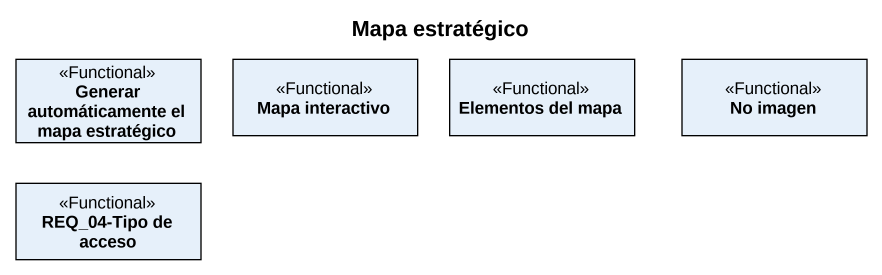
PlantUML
@startuml
title Mapa estratégico
hide circle
hide empty members
class "Generar automáticamente el mapa estratégico" as Generar_automáticamente_el <<Functional>>
class "Mapa interactivo" as Mapa_interactivo <<Functional>>
class "Elementos del mapa" as Elementos_del_mapa <<Functional>>
class "No imagen" as No_imagen <<Functional>>
class "REQ_04-Tipo de acceso" as REQ_04_Tipo_de_acceso <<Functional>>
@enduml
